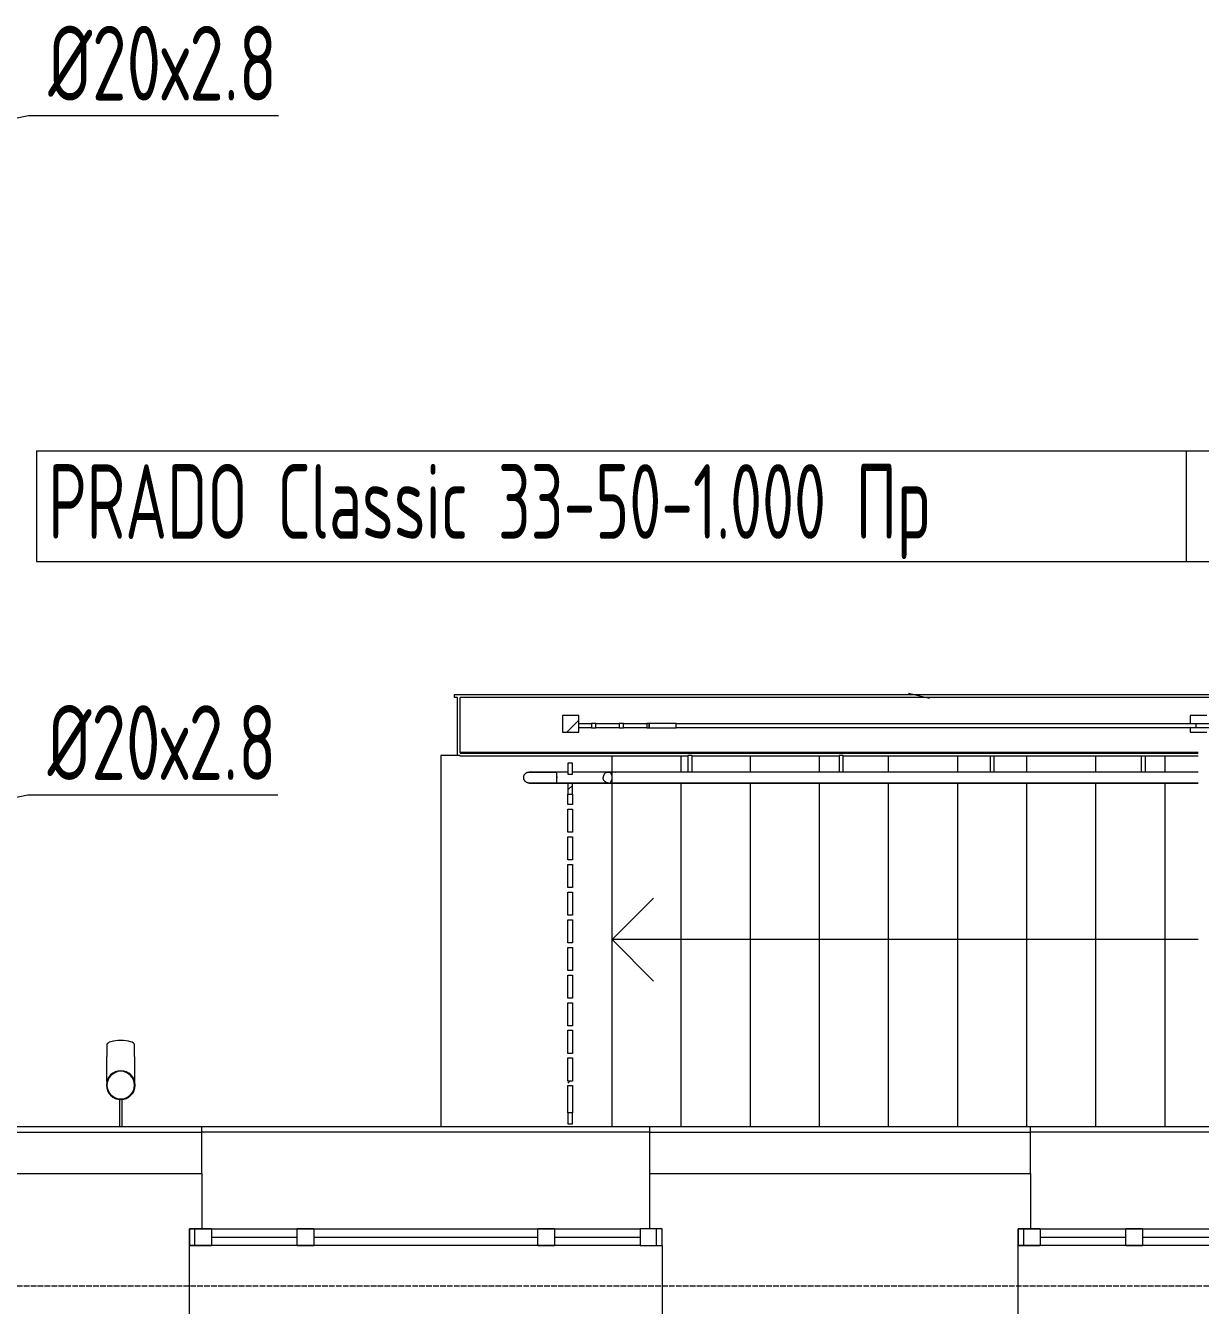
# Model space of a CAD drawing. Header units: millimetres. Extents: x -3929 to 624051, y 52832 to 514950.
# Drawn here: x 204488 to 208738, y 176564 to 181191 of the extents above; entities that cross this region are included whole.
import ezdxf
from ezdxf import colors
from ezdxf.entities.mleader import LeaderData, LeaderLine
from ezdxf.math import Vec2, Vec3

# ---------------------------------------------------------------- set-up
doc = ezdxf.new("R2010")
doc.units = ezdxf.units.MM
doc.linetypes.add('ADSK_Линия сетки', pattern=[25, 20, -2.5, 0, -2.5])
for name, color, linetype, lineweight in [('_ Окна', 7, 'Continuous', 9), ('Аннотация', 7, 'Continuous', 18), ('Лестницы', 7, 'Continuous', 9), ('Обобщенные модели', 7, 'Continuous', 18), ('ОВ-ТЕКСТ', 7, 'Continuous', 25), ('Ограждение', 7, 'Continuous', 9), ('Окна', 7, 'Continuous', 9), ('Оси', 253, 'Continuous', 9), ('Перекрытие', 7, 'Continuous', 18), ('Стены внутренние', 7, 'Continuous', 18), ('Стены наружные', 7, 'Continuous', 18), ('Стены несущие', 7, 'Continuous', 30), ('Стены отделка', 7, 'Continuous', 30), ('Стрелки вверх', 7, 'Continuous', 18)]:
    doc.layers.add(name, color=color, linetype=linetype, lineweight=lineweight)
for name, color, linetype in [('ПРИБОРЫ', 3, 'Continuous'), ('статистика приборов', 252, 'Continuous'), ('стояки', 7, 'Continuous')]:
    doc.layers.add(name, color=color, linetype=linetype)
doc.styles.add('СТИЛЬ', font='simplex.shx', dxfattribs={"width": 0.65})

# ---------------------------------------------------------------- blocks, each defined once
blk = doc.blocks.new('1 этаж')
at = {"layer": '_ Окна', "color": 253, "lineweight": 5}
for p, q in [((395820.2, -233435.3), (395820.2, -233375.3)), ((395820.2, -233375.3), (395900.2, -233375.3)), ((395840.2, -233435.3), (395840.2, -233375.3)), ((395900.2, -233375.3), (395900.2, -233435.3)), ((395900.2, -233405.3), (396210.2, -233405.3)), ((396210.2, -233435.3), (396210.2, -233375.3)), ((396210.2, -233375.3), (396270.2, -233375.3)), ((396270.2, -233375.3), (396270.2, -233435.3)), ((396270.2, -233405.3), (397080.2, -233405.3)), ((397080.2, -233435.3), (397080.2, -233375.3)), ((397080.2, -233375.3), (397140.2, -233375.3)), ((397140.2, -233375.3), (397140.2, -233435.3)), ((397140.2, -233405.3), (397450.2, -233405.3)), ((397450.2, -233375.3), (397450.2, -233435.3)), ((397530.2, -233375.3), (397450.2, -233375.3)), ((397510.2, -233435.3), (397510.2, -233375.3)), ((397530.2, -233435.3), (397530.2, -233375.3)), ((398817.9, -233435.3), (398817.9, -233375.3)), ((398817.9, -233375.3), (398897.9, -233375.3)), ((398837.9, -233435.3), (398837.9, -233375.3)), ((398897.9, -233375.3), (398897.9, -233435.3)), ((398897.9, -233405.3), (399207.9, -233405.3)), ((399207.9, -233435.3), (399207.9, -233375.3)), ((399207.9, -233375.3), (399267.9, -233375.3)), ((399267.9, -233375.3), (399267.9, -233435.3)), ((399267.9, -233405.3), (400077.9, -233405.3)), ((395900.2, -233435.3), (395820.2, -233435.3)), ((396270.2, -233435.3), (396210.2, -233435.3)), ((397140.2, -233435.3), (397080.2, -233435.3)), ((397450.2, -233435.3), (397530.2, -233435.3)), ((398897.9, -233435.3), (398817.9, -233435.3)), ((399267.9, -233435.3), (399207.9, -233435.3))]:
    blk.add_line(p, q, dxfattribs=at)
at = {"layer": 'Аннотация', "color": 253, "lineweight": 5}
blk.add_line((398497.6, -231457.5), (398420.9, -231438.7), dxfattribs=at)
at = {"layer": 'Лестницы', "color": 253, "lineweight": 5}
for p, q in [((397349.2, -231655.3), (397349.2, -231653.1)), ((397599.2, -231655.3), (397599.2, -231653.1)), ((397599.2, -231655.3), (397599.2, -231653.1)), ((397849.2, -231655.3), (397849.2, -231653.1)), ((397849.2, -231655.3), (397849.2, -231653.1)), ((398099.2, -231655.3), (398099.2, -231653.1)), ((398099.2, -231655.3), (398099.2, -231653.1)), ((398349.2, -231655.3), (398349.2, -231653.1)), ((398349.2, -231655.3), (398349.2, -231653.1)), ((398599.2, -231655.3), (398599.2, -231653.1)), ((398599.2, -231655.3), (398599.2, -231653.1)), ((398849.2, -231655.3), (398849.2, -231653.1)), ((398849.2, -231655.3), (398849.2, -231653.1)), ((399099.2, -231655.3), (399099.2, -231653.1)), ((399099.2, -231655.3), (399099.2, -231653.1)), ((399349.2, -231655.3), (399349.2, -231653.1)), ((399349.2, -231655.3), (399349.2, -231653.1)), ((397349.2, -231723.1), (397349.2, -231665.3)), ((397599.2, -231723.1), (397599.2, -231665.3)), ((397599.2, -231723.1), (397599.2, -231665.3)), ((397849.2, -231723.1), (397849.2, -231665.3)), ((397849.2, -231723.1), (397849.2, -231665.3)), ((398099.2, -231723.1), (398099.2, -231665.3)), ((398099.2, -231723.1), (398099.2, -231665.3)), ((398349.2, -231723.1), (398349.2, -231665.3)), ((398349.2, -231723.1), (398349.2, -231665.3)), ((398599.2, -231723.1), (398599.2, -231665.3)), ((398599.2, -231723.1), (398599.2, -231665.3)), ((398849.2, -231723.1), (398849.2, -231665.3)), ((398849.2, -231723.1), (398849.2, -231665.3)), ((399099.2, -231723.1), (399099.2, -231665.3)), ((399099.2, -231723.1), (399099.2, -231665.3)), ((399349.2, -231723.1), (399349.2, -231665.3)), ((399349.2, -231723.1), (399349.2, -231665.3)), ((397349.2, -233005.3), (397349.2, -231763.1)), ((397599.2, -233005.3), (397599.2, -231763.1)), ((397599.2, -233005.3), (397599.2, -231763.1)), ((397849.2, -233005.3), (397849.2, -231763.1)), ((397849.2, -233005.3), (397849.2, -231763.1)), ((398099.2, -233005.3), (398099.2, -231763.1)), ((398099.2, -233005.3), (398099.2, -231763.1)), ((398349.2, -233005.3), (398349.2, -231763.1)), ((398349.2, -233005.3), (398349.2, -231763.1)), ((398599.2, -233005.3), (398599.2, -231763.1)), ((398599.2, -233005.3), (398599.2, -231763.1)), ((398849.2, -233005.3), (398849.2, -231763.1)), ((398849.2, -233005.3), (398849.2, -231763.1)), ((399099.2, -233005.3), (399099.2, -231763.1)), ((399099.2, -233005.3), (399099.2, -231763.1)), ((399349.2, -233005.3), (399349.2, -231763.1)), ((399349.2, -233005.3), (399349.2, -231763.1))]:
    blk.add_line(p, q, dxfattribs=at)
at = {"layer": 'Обобщенные модели', "color": 253, "lineweight": 5}
for p, q in [((395521.7, -232709.1), (395521.7, -232751.6)), ((395621.7, -232751.6), (395621.7, -232709.1)), ((395521.7, -232754), (395521.7, -232751.6)), ((395521.7, -232759.6), (395521.7, -232754)), ((395521.7, -232765.2), (395521.7, -232759.6)), ((395521.7, -232770.6), (395521.7, -232765.2)), ((395521.7, -232776), (395521.7, -232770.6)), ((395621.7, -232751.6), (395621.7, -232757.3)), ((395621.7, -232757.3), (395621.7, -232762.9)), ((395621.7, -232762.9), (395621.7, -232768.4)), ((395621.7, -232768.4), (395621.7, -232773.8)), ((395521.7, -232781.2), (395521.7, -232776)), ((395521.7, -232786.3), (395521.7, -232781.2)), ((395521.7, -232791.3), (395521.7, -232786.3)), ((395521.7, -232796.2), (395521.7, -232791.3)), ((395521.7, -232800.9), (395521.7, -232796.2)), ((395521.7, -232805.4), (395521.7, -232800.9)), ((395521.7, -232809.8), (395521.7, -232805.4)), ((395521.7, -232814), (395521.7, -232809.8)), ((395521.7, -232818.1), (395521.7, -232814)), ((395521.7, -232821.9), (395521.7, -232818.1)), ((395621.7, -232773.8), (395621.7, -232779.1)), ((395621.7, -232779.1), (395621.7, -232784.2)), ((395621.7, -232784.2), (395621.7, -232789.3)), ((395621.7, -232789.3), (395621.7, -232794.2)), ((395621.7, -232794.2), (395621.7, -232798.9)), ((395621.7, -232798.9), (395621.7, -232803.5)), ((395621.7, -232803.5), (395621.7, -232808)), ((395621.7, -232808), (395621.7, -232812.3)), ((395621.7, -232812.3), (395621.7, -232816.4)), ((395621.7, -232816.4), (395621.7, -232820.3)), ((395521.7, -232825.6), (395521.7, -232821.9)), ((395521.7, -232829.1), (395521.7, -232825.6)), ((395521.7, -232832.4), (395521.7, -232829.1)), ((395521.7, -232835.5), (395521.7, -232832.4)), ((395521.7, -232838.3), (395521.7, -232835.5)), ((395521.7, -232841), (395521.7, -232838.3)), ((395521.7, -232842.3), (395521.7, -232841)), ((395621.7, -232820.3), (395621.7, -232824.1)), ((395621.7, -232824.1), (395621.7, -232827.7)), ((395621.7, -232827.7), (395621.7, -232831)), ((395621.7, -232831), (395621.7, -232834.2)), ((395621.7, -232834.2), (395621.7, -232837.2)), ((395621.7, -232837.2), (395621.7, -232839.9)), ((395621.7, -232839.9), (395621.7, -232842.3)), ((395566.7, -232906.1), (395566.7, -233005.3)), ((395576.7, -233005.3), (395576.7, -232906.1))]:
    blk.add_line(p, q, dxfattribs=at)
for radius, start, end in [(52, 90, 270), (50, 90, 270), (52, 270, 90), (50, 270, 90)]:
    blk.add_arc((395571.7, -232855.3), radius, start, end, dxfattribs=at)
for start_param, end_param in [(4.712389, 6.283185), (3.141593, 4.712389)]:
    blk.add_ellipse((395571.7, -232709.1), major_axis=(-50, 0), ratio=0.309017, start_param=start_param, end_param=end_param, dxfattribs=at)
at = {"layer": 'Ограждение', "color": 253, "lineweight": 5}
for p, q in [((397229.2, -231518.7), (397169.2, -231518.7)), ((397169.2, -231518.7), (397169.2, -231578.7)), ((397229.2, -231578.7), (397229.2, -231518.7)), ((399500.3, -231518.7), (399440.3, -231518.7)), ((399440.3, -231518.7), (399440.3, -231547.1)), ((397229.2, -231547.1), (397274.3, -231547.1)), ((397274.3, -231563.1), (397229.2, -231563.1)), ((397290.3, -231547.1), (397274.3, -231547.1)), ((397274.3, -231547.1), (397274.3, -231563.1)), ((397274.3, -231563.1), (397290.3, -231563.1)), ((397290.3, -231547.1), (397374.3, -231547.1)), ((397290.3, -231563.1), (397290.3, -231547.1)), ((397374.3, -231563.1), (397290.3, -231563.1)), ((397390.3, -231547.1), (397374.3, -231547.1)), ((397374.3, -231547.1), (397374.3, -231563.1)), ((397374.3, -231563.1), (397390.3, -231563.1)), ((397390.3, -231547.1), (397474.3, -231547.1)), ((397390.3, -231563.1), (397390.3, -231547.1)), ((397474.3, -231563.1), (397390.3, -231563.1)), ((397482.8, -231547.1), (397474.3, -231547.1)), ((397474.3, -231547.1), (397474.3, -231563.1)), ((397474.3, -231563.1), (397482.8, -231563.1)), ((397581, -231547.1), (397482.8, -231547.1)), ((397482.8, -231547.1), (397482.8, -231563.1)), ((397482.8, -231563.1), (397482.8, -231547.1)), ((397482.8, -231563.1), (397581, -231563.1)), ((397581, -231563.1), (397581, -231547.1)), ((397581, -231547.1), (399461.5, -231547.1)), ((399461.5, -231563.1), (397581, -231563.1)), ((399440.3, -231563.1), (399440.3, -231578.7)), ((399461.5, -231563.1), (399461.5, -231547.1)), ((399461.5, -231547.1), (401759.9, -231547.1)), ((401759.9, -231563.1), (399461.5, -231563.1)), ((397169.2, -231578.7), (397229.2, -231578.7)), ((399440.3, -231578.7), (399500.3, -231578.7)), ((397205.2, -231691.2), (397189.2, -231691.2)), ((397189.2, -231691.2), (397189.2, -231731.2)), ((397205.2, -231731.2), (397205.2, -231691.2)), ((397623.5, -231663.1), (397623.5, -231723.1)), ((397631, -231663.1), (397623.5, -231663.1)), ((397638.5, -231663.1), (397631, -231663.1)), ((397638.5, -231723.1), (397638.5, -231663.1)), ((398170.1, -231663.1), (398170.1, -231723.1)), ((398177.6, -231663.1), (398170.1, -231663.1)), ((398185.1, -231663.1), (398177.6, -231663.1)), ((398185.1, -231723.1), (398185.1, -231663.1)), ((398716.7, -231665.3), (398716.7, -231723.1)), ((398731.7, -231723.1), (398731.7, -231665.3)), ((399263.3, -231665.3), (399263.3, -231723.1)), ((399278.3, -231723.1), (399278.3, -231665.3)), ((397029.2, -231742.3), (397029.3, -231741.5)), ((397029.2, -231743.1), (397029.2, -231742.3)), ((397029.2, -231743.3), (397029.2, -231743.1)), ((397029.2, -231744.1), (397029.2, -231743.3)), ((397029.3, -231744.9), (397029.2, -231744.1)), ((397029.3, -231740.7), (397029.5, -231739.9)), ((397029.3, -231741.5), (397029.3, -231740.7)), ((397029.4, -231745.7), (397029.3, -231744.9)), ((397029.5, -231746.5), (397029.4, -231745.7)), ((397029.5, -231739.9), (397029.6, -231739.1)), ((397029.6, -231747.2), (397029.5, -231746.5)), ((397029.6, -231739.1), (397029.8, -231738.3)), ((397029.8, -231748), (397029.6, -231747.2)), ((397029.8, -231738.3), (397030, -231737.5)), ((397030, -231748.8), (397029.8, -231748)), ((397030, -231737.5), (397030.2, -231736.8)), ((397030.3, -231749.6), (397030, -231748.8)), ((397030.2, -231736.8), (397030.5, -231736)), ((397030.6, -231750.3), (397030.3, -231749.6)), ((397030.5, -231736), (397030.8, -231735.3)), ((397030.9, -231751), (397030.6, -231750.3)), ((397030.8, -231735.3), (397031.1, -231734.5)), ((397031.2, -231751.8), (397030.9, -231751)), ((397031.1, -231734.5), (397031.5, -231733.8)), ((397031.6, -231752.5), (397031.2, -231751.8)), ((397031.5, -231733.8), (397031.8, -231733.1)), ((397031.9, -231753.2), (397031.6, -231752.5)), ((397031.8, -231733.1), (397032.3, -231732.4)), ((397032.4, -231753.9), (397031.9, -231753.2)), ((397032.3, -231732.4), (397032.7, -231731.8)), ((397032.8, -231754.5), (397032.4, -231753.9)), ((397032.7, -231731.8), (397033.2, -231731.1)), ((397033.2, -231731.1), (397033.6, -231730.5)), ((397033.6, -231730.5), (397034.2, -231729.9)), ((397034.2, -231729.9), (397034.7, -231729.3)), ((397034.7, -231729.3), (397035.3, -231728.7)), ((397035.3, -231728.7), (397035.8, -231728.2)), ((397035.8, -231728.2), (397036.5, -231727.6)), ((397036.5, -231727.6), (397037.1, -231727.1)), ((397037.1, -231727.1), (397037.7, -231726.7)), ((397037.7, -231726.7), (397038.4, -231726.2)), ((397038.4, -231726.2), (397039.1, -231725.8)), ((397039.1, -231725.8), (397039.8, -231725.4)), ((397039.8, -231725.4), (397040.5, -231725.1)), ((397040.5, -231725.1), (397041.2, -231724.7)), ((397041.2, -231724.7), (397041.9, -231724.4)), ((397041.9, -231724.4), (397042.7, -231724.1)), ((397042.7, -231724.1), (397043.5, -231723.9)), ((397043.5, -231723.9), (397044.2, -231723.7)), ((397044.2, -231723.7), (397045, -231723.5)), ((397045, -231723.5), (397045.8, -231723.3)), ((397045.8, -231723.3), (397046.6, -231723.2)), ((397046.6, -231723.2), (397047.4, -231723.1)), ((397047.4, -231723.1), (397048.2, -231723.1)), ((397048.2, -231723.1), (397049, -231723.1)), ((397049, -231723.1), (397049.2, -231723.1)), ((397049.3, -231723.1), (397049.2, -231723.1)), ((397049.2, -231723.1), (397049.2, -231723.1)), ((397049.2, -231723.1), (397049.3, -231723.1)), ((397049.6, -231723.1), (397049.3, -231723.1)), ((397049.3, -231723.1), (397049.5, -231723.1)), ((397049.5, -231723.1), (397049.9, -231723.1)), ((397050, -231723.1), (397049.6, -231723.1)), ((397049.9, -231723.1), (397050.5, -231723.1)), ((397050.7, -231723.1), (397050, -231723.1)), ((397050.5, -231723.1), (397051.2, -231723.1)), ((397051.4, -231723.1), (397050.7, -231723.1)), ((397051.2, -231723.1), (397052.1, -231723.1)), ((397052.3, -231723.1), (397051.4, -231723.1)), ((397052.1, -231723.1), (397053.1, -231723.1)), ((397053.4, -231723.1), (397052.3, -231723.1)), ((397053.1, -231723.1), (397054.3, -231723.1)), ((397054.6, -231723.1), (397053.4, -231723.1)), ((397054.3, -231723.1), (397055.6, -231723.1)), ((397056, -231723.1), (397054.6, -231723.1)), ((397055.6, -231723.1), (397057.1, -231723.1)), ((397057.5, -231723.1), (397056, -231723.1)), ((397057.1, -231723.1), (397058.7, -231723.1)), ((397059.2, -231723.1), (397057.5, -231723.1)), ((397058.7, -231723.1), (397060.5, -231723.1)), ((397061, -231723.1), (397059.2, -231723.1)), ((397060.5, -231723.1), (397062.4, -231723.1)), ((397063, -231723.1), (397061, -231723.1)), ((397062.4, -231723.1), (397064.5, -231723.1)), ((397065, -231723.1), (397063, -231723.1)), ((397064.5, -231723.1), (397066.7, -231723.1)), ((397067.3, -231723.1), (397065, -231723.1)), ((397066.7, -231723.1), (397069, -231723.1)), ((397069.6, -231723.1), (397067.3, -231723.1)), ((397069, -231723.1), (397071.4, -231723.1)), ((397072.1, -231723.1), (397069.6, -231723.1)), ((397071.4, -231723.1), (397074, -231723.1)), ((397074.7, -231723.1), (397072.1, -231723.1)), ((397074, -231723.1), (397076.7, -231723.1)), ((397077.5, -231723.1), (397074.7, -231723.1)), ((397076.7, -231723.1), (397079.5, -231723.1)), ((397080.3, -231723.1), (397077.5, -231723.1)), ((397079.5, -231723.1), (397082.4, -231723.1)), ((397083.3, -231723.1), (397080.3, -231723.1)), ((397082.4, -231723.1), (397085.5, -231723.1)), ((397086.3, -231723.1), (397083.3, -231723.1)), ((397085.5, -231723.1), (397088.6, -231723.1)), ((397089.5, -231723.1), (397086.3, -231723.1)), ((397088.6, -231723.1), (397091.8, -231723.1)), ((397092.7, -231723.1), (397089.5, -231723.1)), ((397091.8, -231723.1), (397095.2, -231723.1)), ((397096.1, -231723.1), (397092.7, -231723.1)), ((397095.2, -231723.1), (397098.6, -231723.1)), ((397099.5, -231723.1), (397096.1, -231723.1)), ((397098.6, -231723.1), (397102.1, -231723.1)), ((397103, -231723.1), (397099.5, -231723.1)), ((397102.1, -231723.1), (397105.6, -231723.1)), ((397106.6, -231723.1), (397103, -231723.1)), ((397105.6, -231723.1), (397109.3, -231723.1)), ((397110.3, -231723.1), (397106.6, -231723.1)), ((397109.3, -231723.1), (397113, -231723.1)), ((397114, -231723.1), (397110.3, -231723.1)), ((397113, -231723.1), (397116.7, -231723.1)), ((397117.7, -231723.1), (397114, -231723.1)), ((397116.7, -231723.1), (397120.5, -231723.1)), ((397121.6, -231723.1), (397117.7, -231723.1)), ((397120.5, -231723.1), (397124.4, -231723.1)), ((397125.4, -231723.1), (397121.6, -231723.1)), ((397124.4, -231723.1), (397128.3, -231723.1)), ((397129.3, -231723.1), (397125.4, -231723.1)), ((397128.3, -231723.1), (397132.2, -231723.1)), ((397133.3, -231723.1), (397129.3, -231723.1)), ((397132.2, -231723.1), (397136.2, -231723.1)), ((397137.2, -231723.1), (397133.3, -231723.1)), ((397136.2, -231723.1), (397140.1, -231723.1)), ((397141.2, -231723.1), (397137.2, -231723.1)), ((397140.1, -231723.1), (397144.1, -231723.1)), ((397145.2, -231723.1), (397141.2, -231723.1)), ((397144.1, -231723.1), (397148.1, -231723.1)), ((397149.2, -231723.1), (397145.2, -231723.1)), ((397148.1, -231723.1), (397149.2, -231723.1)), ((397189.2, -231723.1), (397149.2, -231723.1)), ((397149.2, -231763.1), (397149.2, -231723.1)), ((397189.2, -231723.1), (397149.2, -231723.1)), ((397149.2, -231740.7), (397149.2, -231745.4)), ((397149.2, -231743.1), (397149.2, -231740.7)), ((397149.2, -231745.4), (397149.2, -231743.1)), ((397189.2, -231731.2), (397205.2, -231731.2)), ((397331.7, -231723.1), (397205.2, -231723.1)), ((397331.7, -231723.1), (397205.2, -231723.1)), ((397316.8, -231741.4), (397316.7, -231741.9)), ((397316.7, -231741.9), (397316.7, -231742.4)), ((397316.7, -231742.4), (397316.7, -231742.9)), ((397316.7, -231742.9), (397316.7, -231743.1)), ((397316.7, -231743.2), (397316.7, -231743.1)), ((397316.7, -231743.7), (397316.7, -231743.2)), ((397316.7, -231744.2), (397316.7, -231743.7)), ((397316.8, -231744.7), (397316.7, -231744.2)), ((397316.9, -231740.4), (397316.8, -231740.9)), ((397316.8, -231740.9), (397316.8, -231741.4)), ((397316.8, -231745.2), (397316.8, -231744.7)), ((397316.9, -231745.7), (397316.8, -231745.2)), ((397317, -231739.9), (397316.9, -231740.4)), ((397317, -231746.2), (397316.9, -231745.7)), ((397317.1, -231738.9), (397317, -231739.4)), ((397317, -231739.4), (397317, -231739.9)), ((397317, -231746.7), (397317, -231746.2)), ((397317.1, -231747.3), (397317, -231746.7)), ((397317.3, -231738.3), (397317.1, -231738.9)), ((397317.3, -231747.8), (397317.1, -231747.3)), ((397317.4, -231737.8), (397317.3, -231738.3)), ((397317.4, -231748.3), (397317.3, -231747.8)), ((397317.6, -231737.3), (397317.4, -231737.8)), ((397317.6, -231748.8), (397317.4, -231748.3)), ((397317.7, -231736.7), (397317.6, -231737.3)), ((397317.7, -231749.4), (397317.6, -231748.8)), ((397317.9, -231736.2), (397317.7, -231736.7)), ((397317.9, -231749.9), (397317.7, -231749.4)), ((397318.1, -231735.6), (397317.9, -231736.2)), ((397318.1, -231750.5), (397317.9, -231749.9)), ((397318.4, -231735), (397318.1, -231735.6)), ((397318.4, -231751.1), (397318.1, -231750.5)), ((397318.6, -231734.5), (397318.4, -231735)), ((397318.6, -231751.6), (397318.4, -231751.1)), ((397318.9, -231733.9), (397318.6, -231734.5)), ((397318.9, -231752.2), (397318.6, -231751.6)), ((397319.3, -231733.3), (397318.9, -231733.9)), ((397319.3, -231752.8), (397318.9, -231752.2)), ((397319.6, -231732.7), (397319.3, -231733.3)), ((397319.6, -231753.4), (397319.3, -231752.8)), ((397320, -231732.1), (397319.6, -231732.7)), ((397320, -231754), (397319.6, -231753.4)), ((397320.4, -231731.5), (397320, -231732.1)), ((397320.4, -231754.7), (397320, -231754)), ((397320.9, -231730.8), (397320.4, -231731.5)), ((397321.4, -231730.2), (397320.9, -231730.8)), ((397321.9, -231729.6), (397321.4, -231730.2)), ((397322.5, -231728.9), (397321.9, -231729.6)), ((397323.2, -231728.3), (397322.5, -231728.9)), ((397323.9, -231727.7), (397323.2, -231728.3)), ((397324.7, -231727.1), (397323.9, -231727.7)), ((397325.5, -231726.5), (397324.7, -231727.1)), ((397326.4, -231725.9), (397325.5, -231726.5)), ((397327.3, -231725.4), (397326.4, -231725.9)), ((397328.3, -231724.9), (397327.3, -231725.4)), ((397329.4, -231724.4), (397328.3, -231724.9)), ((397330.5, -231724), (397329.4, -231724.4)), ((397331.7, -231723.7), (397330.5, -231724)), ((397332.7, -231723.1), (397331.7, -231723.1)), ((397331.7, -231723.1), (397348.2, -231723.1)), ((397332.9, -231723.4), (397331.7, -231723.7)), ((397333.9, -231723.1), (397332.7, -231723.1)), ((397334.2, -231723.2), (397332.9, -231723.4)), ((397335.1, -231723.1), (397333.9, -231723.1)), ((397335.4, -231723.1), (397334.2, -231723.2)), ((397336.3, -231723.1), (397335.1, -231723.1)), ((397336.7, -231723.1), (397335.4, -231723.1)), ((397337.5, -231723.1), (397336.3, -231723.1)), ((397338.6, -231723.1), (397337.5, -231723.1)), ((397339.8, -231723.1), (397338.6, -231723.1)), ((397340.9, -231723.1), (397339.8, -231723.1)), ((397342.1, -231723.1), (397340.9, -231723.1)), ((397343.2, -231723.1), (397342.1, -231723.1)), ((397344.3, -231723.1), (397343.2, -231723.1)), ((397345.4, -231723.1), (397344.3, -231723.1)), ((397346.4, -231723.1), (397345.4, -231723.1)), ((397347.5, -231723.1), (397346.4, -231723.1)), ((397348.5, -231723.1), (397347.5, -231723.1)), ((397349.4, -231723.1), (397348.5, -231723.1)), ((399469.2, -231723.1), (397349.2, -231723.1)), ((397349.2, -231763.1), (397349.2, -231723.1)), ((399469.2, -231723.1), (397349.2, -231723.1)), ((397349.2, -231743.1), (397349.2, -231741.2)), ((397349.2, -231744.9), (397349.2, -231743.1)), ((397350.4, -231723.1), (397349.4, -231723.1)), ((399469.2, -231723.1), (397350.4, -231723.1)), ((397361.8, -231723.1), (397362.9, -231723.1)), ((399469.2, -231723.1), (397362.9, -231723.1)), ((397033.3, -231755.2), (397032.8, -231754.5)), ((397033.8, -231755.8), (397033.3, -231755.2)), ((397034.3, -231756.4), (397033.8, -231755.8)), ((397034.8, -231757), (397034.3, -231756.4)), ((397035.4, -231757.6), (397034.8, -231757)), ((397036, -231758.1), (397035.4, -231757.6)), ((397036.6, -231758.6), (397036, -231758.1)), ((397037.3, -231759.1), (397036.6, -231758.6)), ((397037.9, -231759.6), (397037.3, -231759.1)), ((397038.6, -231760), (397037.9, -231759.6)), ((397039.3, -231760.4), (397038.6, -231760)), ((397040, -231760.8), (397039.3, -231760.4)), ((397040.7, -231761.2), (397040, -231760.8)), ((397041.4, -231761.5), (397040.7, -231761.2)), ((397042.2, -231761.8), (397041.4, -231761.5)), ((397042.9, -231762), (397042.2, -231761.8)), ((397043.7, -231762.3), (397042.9, -231762)), ((397044.4, -231762.5), (397043.7, -231762.3)), ((397045.2, -231762.7), (397044.4, -231762.5)), ((397046, -231762.8), (397045.2, -231762.7)), ((397046.8, -231762.9), (397046, -231762.8)), ((397047.6, -231763), (397046.8, -231762.9)), ((397048.4, -231763), (397047.6, -231763)), ((397049.2, -231763.1), (397048.4, -231763)), ((397049.3, -231763.1), (397049.2, -231763.1)), ((397049.2, -231763.1), (397049.2, -231763.1)), ((397049.2, -231763.1), (397049.3, -231763.1)), ((397049.6, -231763.1), (397049.3, -231763.1)), ((397049.3, -231763.1), (397049.5, -231763.1)), ((397049.5, -231763.1), (397049.9, -231763.1)), ((397050, -231763.1), (397049.6, -231763.1)), ((397049.9, -231763.1), (397050.5, -231763.1)), ((397050.7, -231763.1), (397050, -231763.1)), ((397050.5, -231763.1), (397051.2, -231763.1)), ((397051.4, -231763.1), (397050.7, -231763.1)), ((397051.2, -231763.1), (397052.1, -231763.1)), ((397052.3, -231763.1), (397051.4, -231763.1)), ((397052.1, -231763.1), (397053.1, -231763.1)), ((397053.4, -231763.1), (397052.3, -231763.1)), ((397053.1, -231763.1), (397054.3, -231763.1)), ((397054.6, -231763.1), (397053.4, -231763.1)), ((397054.3, -231763.1), (397055.6, -231763.1)), ((397056, -231763.1), (397054.6, -231763.1)), ((397055.6, -231763.1), (397057.1, -231763.1)), ((397057.5, -231763.1), (397056, -231763.1)), ((397057.1, -231763.1), (397058.7, -231763.1)), ((397059.2, -231763.1), (397057.5, -231763.1)), ((397058.7, -231763.1), (397060.5, -231763.1)), ((397061, -231763.1), (397059.2, -231763.1)), ((397060.5, -231763.1), (397062.4, -231763.1)), ((397063, -231763.1), (397061, -231763.1)), ((397062.4, -231763.1), (397064.5, -231763.1)), ((397065, -231763.1), (397063, -231763.1)), ((397064.5, -231763.1), (397066.7, -231763.1)), ((397067.3, -231763.1), (397065, -231763.1)), ((397066.7, -231763.1), (397069, -231763.1)), ((397069.6, -231763.1), (397067.3, -231763.1)), ((397069, -231763.1), (397071.4, -231763.1)), ((397072.1, -231763.1), (397069.6, -231763.1)), ((397071.4, -231763.1), (397074, -231763.1)), ((397074.7, -231763.1), (397072.1, -231763.1)), ((397074, -231763.1), (397076.7, -231763.1)), ((397077.5, -231763.1), (397074.7, -231763.1)), ((397076.7, -231763.1), (397079.5, -231763.1)), ((397080.3, -231763.1), (397077.5, -231763.1)), ((397079.5, -231763.1), (397082.4, -231763.1)), ((397083.3, -231763.1), (397080.3, -231763.1)), ((397082.4, -231763.1), (397085.5, -231763.1)), ((397086.3, -231763.1), (397083.3, -231763.1)), ((397085.5, -231763.1), (397088.6, -231763.1)), ((397089.5, -231763.1), (397086.3, -231763.1)), ((397088.6, -231763.1), (397091.8, -231763.1)), ((397092.7, -231763.1), (397089.5, -231763.1)), ((397091.8, -231763.1), (397095.2, -231763.1)), ((397096.1, -231763.1), (397092.7, -231763.1)), ((397095.2, -231763.1), (397098.6, -231763.1)), ((397099.5, -231763.1), (397096.1, -231763.1)), ((397098.6, -231763.1), (397102.1, -231763.1)), ((397103, -231763.1), (397099.5, -231763.1)), ((397102.1, -231763.1), (397105.6, -231763.1)), ((397106.6, -231763.1), (397103, -231763.1)), ((397105.6, -231763.1), (397109.3, -231763.1)), ((397110.3, -231763.1), (397106.6, -231763.1)), ((397109.3, -231763.1), (397113, -231763.1)), ((397114, -231763.1), (397110.3, -231763.1)), ((397113, -231763.1), (397116.7, -231763.1)), ((397117.7, -231763.1), (397114, -231763.1)), ((397116.7, -231763.1), (397120.5, -231763.1)), ((397121.6, -231763.1), (397117.7, -231763.1)), ((397120.5, -231763.1), (397124.4, -231763.1)), ((397125.4, -231763.1), (397121.6, -231763.1)), ((397124.4, -231763.1), (397128.3, -231763.1)), ((397129.3, -231763.1), (397125.4, -231763.1)), ((397128.3, -231763.1), (397132.2, -231763.1)), ((397133.3, -231763.1), (397129.3, -231763.1)), ((397132.2, -231763.1), (397136.2, -231763.1)), ((397137.2, -231763.1), (397133.3, -231763.1)), ((397136.2, -231763.1), (397140.1, -231763.1)), ((397141.2, -231763.1), (397137.2, -231763.1)), ((397140.1, -231763.1), (397144.1, -231763.1)), ((397145.2, -231763.1), (397141.2, -231763.1)), ((397144.1, -231763.1), (397148.1, -231763.1)), ((397149.2, -231763.1), (397145.2, -231763.1)), ((397148.1, -231763.1), (397149.2, -231763.1)), ((397149.2, -231763.1), (397331.7, -231763.1)), ((397331.7, -231763.1), (397149.2, -231763.1)), ((397205.2, -231763.7), (397189.2, -231763.7)), ((397189.2, -231763.7), (397189.2, -231803.7)), ((397205.2, -231803.7), (397205.2, -231763.7)), ((397320.9, -231755.3), (397320.4, -231754.7)), ((397321.4, -231755.9), (397320.9, -231755.3)), ((397321.9, -231756.5), (397321.4, -231755.9)), ((397322.5, -231757.2), (397321.9, -231756.5)), ((397323.2, -231757.8), (397322.5, -231757.2)), ((397323.9, -231758.4), (397323.2, -231757.8)), ((397324.7, -231759), (397323.9, -231758.4)), ((397325.5, -231759.6), (397324.7, -231759)), ((397326.4, -231760.2), (397325.5, -231759.6)), ((397327.3, -231760.7), (397326.4, -231760.2)), ((397328.3, -231761.2), (397327.3, -231760.7)), ((397329.4, -231761.7), (397328.3, -231761.2)), ((397330.5, -231762.1), (397329.4, -231761.7)), ((397331.7, -231762.4), (397330.5, -231762.1)), ((397332.9, -231762.7), (397331.7, -231762.4)), ((397331.7, -231763.1), (397332.9, -231763.1)), ((397331.7, -231763.1), (397348.2, -231763.1)), ((397334.2, -231762.9), (397332.9, -231762.7)), ((397332.9, -231763.1), (397334.1, -231763.1)), ((397334.1, -231763.1), (397335.2, -231763.1)), ((397335.4, -231763), (397334.2, -231762.9)), ((397335.2, -231763.1), (397336.4, -231763.1)), ((397336.7, -231763.1), (397335.4, -231763)), ((397336.4, -231763.1), (397337.6, -231763.1)), ((397337.6, -231763.1), (397338.8, -231763.1)), ((397338.8, -231763.1), (397339.9, -231763.1)), ((397339.9, -231763.1), (397341.1, -231763.1)), ((397341.1, -231763.1), (397342.2, -231763.1)), ((397342.2, -231763.1), (397343.3, -231763.1)), ((397343.3, -231763.1), (397344.4, -231763.1)), ((397344.4, -231763.1), (397345.5, -231763.1)), ((397345.5, -231763.1), (397346.6, -231763.1)), ((397346.6, -231763.1), (397347.6, -231763.1)), ((397347.6, -231763.1), (397348.6, -231763.1)), ((397348.6, -231763.1), (397349.6, -231763.1)), ((397349.2, -231763.1), (399469.2, -231763.1)), ((399469.2, -231763.1), (397349.2, -231763.1)), ((397349.6, -231763.1), (397350.4, -231763.1)), ((397350.4, -231763.1), (399469.2, -231763.1)), ((397361.8, -231763.1), (397362.9, -231763.1)), ((399469.2, -231763.1), (397362.9, -231763.1)), ((397189.2, -231803.7), (397205.2, -231803.7)), ((397189.2, -231841.1), (397189.2, -231803.7)), ((397205.2, -231841.1), (397189.2, -231841.1)), ((397205.2, -231803.7), (397205.2, -231841.1)), ((397189.2, -231857.1), (397205.2, -231857.1)), ((397189.2, -231941.1), (397189.2, -231857.1)), ((397205.2, -231857.1), (397205.2, -231941.1)), ((397205.2, -231941.1), (397189.2, -231941.1)), ((397189.2, -231957.1), (397205.2, -231957.1)), ((397189.2, -232041.1), (397189.2, -231957.1)), ((397205.2, -231957.1), (397205.2, -232041.1)), ((397205.2, -232041.1), (397189.2, -232041.1)), ((397189.2, -232057.1), (397205.2, -232057.1)), ((397189.2, -232141.1), (397189.2, -232057.1)), ((397205.2, -232057.1), (397205.2, -232141.1)), ((397205.2, -232141.1), (397189.2, -232141.1)), ((397189.2, -232157.1), (397205.2, -232157.1)), ((397189.2, -232241.1), (397189.2, -232157.1)), ((397205.2, -232157.1), (397205.2, -232241.1)), ((397205.2, -232241.1), (397189.2, -232241.1)), ((397189.2, -232257.1), (397205.2, -232257.1)), ((397189.2, -232341.1), (397189.2, -232257.1)), ((397205.2, -232257.1), (397205.2, -232341.1)), ((397205.2, -232341.1), (397189.2, -232341.1)), ((397189.2, -232357.1), (397205.2, -232357.1)), ((397189.2, -232441.1), (397189.2, -232357.1)), ((397205.2, -232357.1), (397205.2, -232441.1)), ((397205.2, -232441.1), (397189.2, -232441.1)), ((397189.2, -232457.1), (397205.2, -232457.1)), ((397189.2, -232541.1), (397189.2, -232457.1)), ((397205.2, -232457.1), (397205.2, -232541.1)), ((397205.2, -232541.1), (397189.2, -232541.1)), ((397189.2, -232557.1), (397205.2, -232557.1)), ((397189.2, -232641.1), (397189.2, -232557.1)), ((397205.2, -232557.1), (397205.2, -232641.1)), ((397205.2, -232641.1), (397189.2, -232641.1)), ((397189.2, -232657.1), (397205.2, -232657.1)), ((397189.2, -232741.1), (397189.2, -232657.1)), ((397205.2, -232657.1), (397205.2, -232741.1)), ((397205.2, -232741.1), (397189.2, -232741.1)), ((397189.2, -232757.1), (397205.2, -232757.1)), ((397189.2, -232841.1), (397189.2, -232757.1)), ((397205.2, -232757.1), (397205.2, -232841.1)), ((397205.2, -232841.1), (397189.2, -232841.1)), ((397189.2, -232857.1), (397205.2, -232857.1)), ((397189.2, -232955.1), (397189.2, -232857.1)), ((397205.2, -232857.1), (397205.2, -232955.1)), ((397205.2, -232955.1), (397189.2, -232955.1)), ((397189.2, -232955.1), (397189.2, -232995.1)), ((397205.2, -232995.1), (397205.2, -232955.1)), ((397189.2, -232995.1), (397205.2, -232995.1))]:
    blk.add_line(p, q, dxfattribs=at)
at = {"layer": 'Ограждение', "color": 253, "linetype": 'Continuous', "lineweight": 5}
for p, q in [((397185.8, -231578.7), (397229.2, -231535.3)), ((397189.2, -231787.4), (397205.2, -231771.4)), ((397189.2, -232848), (397196.2, -232841.1))]:
    blk.add_line(p, q, dxfattribs=at)
at = {"layer": 'Ограждение', "color": 253, "lineweight": 5}
for start_param, end_param in [(4.712389, 6.411113), (3.027805, 4.712389)]:
    blk.add_ellipse((397336.7, -231743.1), major_axis=(0, 20), ratio=0.624695, start_param=start_param, end_param=end_param, dxfattribs=at)
at = {"layer": 'Окна', "color": 253, "lineweight": 5}
for p, q in [((395820.2, -233375.3), (395820.2, -233435.3)), ((395900.2, -233375.3), (395820.2, -233375.3)), ((395900.2, -233375.3), (396210.2, -233375.3)), ((396270.2, -233375.3), (396210.2, -233375.3)), ((396270.2, -233375.3), (397080.2, -233375.3)), ((397140.2, -233375.3), (397080.2, -233375.3)), ((397140.2, -233375.3), (397450.2, -233375.3)), ((397530.2, -233375.3), (397450.2, -233375.3)), ((397530.2, -233435.3), (397530.2, -233375.3)), ((398817.9, -233375.3), (398817.9, -233435.3)), ((398897.9, -233375.3), (398817.9, -233375.3)), ((398897.9, -233375.3), (399207.9, -233375.3)), ((399267.9, -233375.3), (399207.9, -233375.3)), ((399267.9, -233375.3), (400077.9, -233375.3)), ((395820.2, -233435.3), (395900.2, -233435.3)), ((396210.2, -233435.3), (395900.2, -233435.3)), ((396210.2, -233435.3), (396270.2, -233435.3)), ((397080.2, -233435.3), (396270.2, -233435.3)), ((397080.2, -233435.3), (397140.2, -233435.3)), ((397450.2, -233435.3), (397140.2, -233435.3)), ((397450.2, -233435.3), (397530.2, -233435.3)), ((398817.9, -233435.3), (398897.9, -233435.3)), ((399207.9, -233435.3), (398897.9, -233435.3)), ((399207.9, -233435.3), (399267.9, -233435.3)), ((400077.9, -233435.3), (399267.9, -233435.3))]:
    blk.add_line(p, q, dxfattribs=at)
at = {"layer": 'Оси', "color": 253, "linetype": 'ADSK_Линия сетки', "lineweight": 5}
blk.add_line((353580.1, -233581.6), (419809.8, -233581.6), dxfattribs=at)
at = {"layer": 'Перекрытие', "color": 253, "lineweight": 5}
for p, q in [((396729.2, -231663.1), (396729.2, -233005.3)), ((396789.2, -231663.1), (396729.2, -231663.1)), ((397349.2, -231723.1), (397349.2, -231665.3)), ((397349.2, -233005.3), (397349.2, -231763.1))]:
    blk.add_line(p, q, dxfattribs=at)
at = {"layer": 'Стены внутренние', "color": 253, "lineweight": 5}
for p, q in [((396799.2, -231653.1), (396799.2, -231453.1)), ((399469.2, -231653.1), (396799.2, -231653.1))]:
    blk.add_line(p, q, dxfattribs=at)
at = {"layer": 'Стены наружные', "color": 253, "lineweight": 5}
for p, q in [((396779.2, -231443.1), (401884.2, -231443.1)), ((396779.2, -231453.1), (396779.2, -231443.1)), ((396789.2, -231453.1), (396779.2, -231453.1)), ((396789.2, -231663.1), (396789.2, -231453.1)), ((401874.2, -231453.1), (396799.2, -231453.1)), ((396799.2, -231653.1), (396799.2, -231655.3)), ((396799.2, -231655.3), (399469.2, -231655.3)), ((396799.2, -231663.1), (396789.2, -231663.1)), ((396799.2, -231665.3), (396799.2, -231663.1)), ((397623.5, -231665.3), (396799.2, -231665.3)), ((398170.1, -231665.3), (397638.5, -231665.3)), ((399469.2, -231665.3), (398185.1, -231665.3)), ((395865.2, -233005.3), (397485.2, -233005.3)), ((397485.2, -233025.3), (395865.2, -233025.3)), ((398862.9, -233005.3), (400482.9, -233005.3)), ((400482.9, -233025.3), (398862.9, -233025.3))]:
    blk.add_line(p, q, dxfattribs=at)
at = {"layer": 'Стены несущие', "color": 253, "lineweight": 5}
for p, q in [((394406.7, -233175.3), (395865.2, -233175.3)), ((395865.2, -233175.3), (395865.2, -233375.3)), ((397485.2, -233175.3), (398862.9, -233175.3)), ((397485.2, -233375.3), (397485.2, -233175.3)), ((398862.9, -233175.3), (398862.9, -233375.3)), ((395820.2, -233685.3), (395820.2, -233435.3)), ((397530.2, -233435.3), (397530.2, -233685.3)), ((398817.9, -233685.3), (398817.9, -233435.3))]:
    blk.add_line(p, q, dxfattribs=at)
at = {"layer": 'Стены отделка', "color": 253, "lineweight": 5}
for p, q in [((394556.3, -233025.3), (395865.2, -233025.3)), ((394576.2, -233005.3), (395865.2, -233005.3)), ((395865.2, -233175.3), (395865.2, -233005.3)), ((397485.2, -233005.3), (398862.9, -233005.3)), ((397485.2, -233175.3), (397485.2, -233005.3)), ((397485.2, -233025.3), (398862.9, -233025.3)), ((398862.9, -233175.3), (398862.9, -233005.3))]:
    blk.add_line(p, q, dxfattribs=at)
at = {"layer": 'Стрелки вверх', "color": 253, "lineweight": 5}
for p, q in [((397349.2, -232329.2), (397499.2, -232179.2)), ((397599.2, -232329.2), (397349.2, -232329.2)), ((397349.2, -232329.2), (397499.2, -232479.2)), ((397849.2, -232329.2), (397599.2, -232329.2)), ((398099.2, -232329.2), (397849.2, -232329.2)), ((398349.2, -232329.2), (398099.2, -232329.2)), ((398599.2, -232329.2), (398349.2, -232329.2)), ((398849.2, -232329.2), (398599.2, -232329.2)), ((399099.2, -232329.2), (398849.2, -232329.2)), ((399349.2, -232329.2), (399099.2, -232329.2)), ((399469.2, -232329.2), (399349.2, -232329.2))]:
    blk.add_line(p, q, dxfattribs=at)

msp = doc.modelspace()

# ---------------------------------------------------------------- linework, layer by layer
at = {"layer": 'ПРИБОРЫ', "color": 7, "lineweight": 15}
for p, q in [((204527.462, 179653.706), (209287.083, 179653.706)), ((204527.462, 179653.706), (209287.083, 179653.706)), ((204527.462, 179653.706), (204527.462, 179253.706)), ((208687.083, 179653.706), (208687.083, 179253.706)), ((204527.462, 179253.706), (209287.083, 179253.706))]:
    msp.add_line(p, q, dxfattribs=at)

# ---------------------------------------------------------------- block references
at = {"layer": 'стояки', "color": 5, "lineweight": 40}
msp.add_blockref('1 этаж', (-190738.98, 410215.433), dxfattribs=at)

# ---------------------------------------------------------------- texts
at = {"layer": 'статистика приборов', "color": 7, "style": 'СТИЛЬ', "width": 0.6}
msp.add_text('PRADO Classic 33-50-1.000 Пр     ', height=270, dxfattribs=at).set_placement((204570.439, 179335.559))

# ---------------------------------------------------------------- leaders
at = {"layer": 'ОВ-ТЕКСТ', "color": 7}
ml = msp.add_multileader_mtext('Standard', dxfattribs=at)
ml.set_content('\\A1;%%C20х2.8', color=7, style='СТИЛЬ')
ml.set_leader_properties(color=7, lineweight=18)
ml.build(insert=Vec2(0, 0))
ml.multileader.update_dxf_attribs({"text_left_attachment_type": 6, "text_right_attachment_type": 6, "dogleg_length": 0.36, "arrow_head_size": 0.126})
ctx = ml.context
ctx.base_point, ctx.char_height, ctx.arrow_head_size, ctx.landing_gap_size, ctx.plane_origin = Vec3(204499.198, 180866.453), 270, 0.126, 0.063, Vec3(201278.972, 180422.605)
ctx.left_attachment, ctx.right_attachment, ctx.text_align_type = 6, 6, 1
notes = []
notes.append((ctx, [(0, (1, 1, 0), (204498.946, 180866.453), (1, 0), 0.252, [(1, [(202836.467, 180784.66), (202935.931, 180542.525)], 0, [])])]))
ctx.mtext.insert, ctx.mtext.width, ctx.mtext.alignment, ctx.mtext.flow_direction = Vec3(204983.975, 181190.453), 1404.14984, 2, 5
ml = msp.add_multileader_mtext('Standard', dxfattribs=at)
ml.set_content('\\A1;%%C20х2.8', color=7, style='СТИЛЬ')
ml.set_leader_properties(color=7, lineweight=18)
ml.build(insert=Vec2(0, 0))
ml.multileader.update_dxf_attribs({"text_left_attachment_type": 6, "text_right_attachment_type": 6, "dogleg_length": 0.36, "arrow_head_size": 0.126})
ctx = ml.context
ctx.base_point, ctx.char_height, ctx.arrow_head_size, ctx.landing_gap_size, ctx.plane_origin = Vec3(204496.883, 178409.894), 270, 0.126, 0.063, Vec3(201276.657, 177966.047)
ctx.left_attachment, ctx.right_attachment, ctx.text_align_type = 6, 6, 1
notes.append((ctx, [(0, (1, 1, 0), (204496.631, 178409.894), (1, 0), 0.252, [(1, [(202834.151, 178328.101), (202933.615, 178085.967)], 0, [])])]))
ctx.mtext.insert, ctx.mtext.width, ctx.mtext.alignment, ctx.mtext.flow_direction = Vec3(204981.66, 178733.894), 1404.14984, 2, 5
for ctx, leaders in notes:
    for number, flags, end, landing, length, lines in leaders:
        leader = LeaderData()
        leader.index, (leader.has_last_leader_line, leader.has_dogleg_vector, leader.attachment_direction) = number, flags
        leader.last_leader_point, leader.dogleg_vector, leader.dogleg_length = Vec3(end), Vec3(landing), length
        for number, points, colour, breaks in lines:
            line = LeaderLine()
            line.index, line.vertices, line.color, line.breaks = number, Vec3.list(points), colors.encode_raw_color(colour), breaks
            leader.lines.append(line)
        ctx.leaders.append(leader)

doc.saveas('drawing.dxf')
